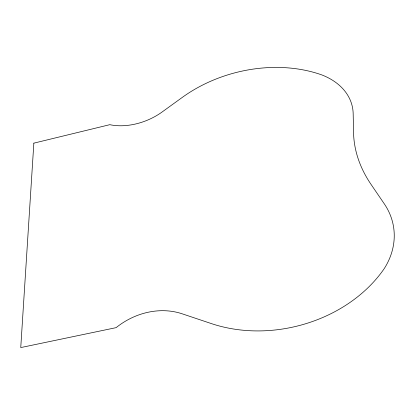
<?xml version="1.0" encoding="UTF-8"?>
<svg xmlns="http://www.w3.org/2000/svg" width="415" height="415" viewBox="0 0 415 415"><rect width="100%" height="100%" fill="white"/><g stroke="black" fill="none" stroke-linecap="round" stroke-linejoin="round"><path stroke-width="0.62" d="M33.848 143.144L20.75 347.578L116.107 327.648A68.963 59.433 -39.3 0 1 182.123 313.792L211.375 323.591A132.1 104.777 -13.7 0 0 384.171 268.713A83.825 68.003 -8.8 0 0 384.285 203.832L371.114 184.499A186.449 124.972 3.5 0 1 353.549 132.51L353.175 113.814A72.838 51.543 -12.7 0 0 321.9 74.949A122.638 90.221 -14.6 0 0 182.418 97.312L162.094 112.003A49.281 31.96 -21.7 0 1 109.799 124.682L33.848 143.144"/></g></svg>
